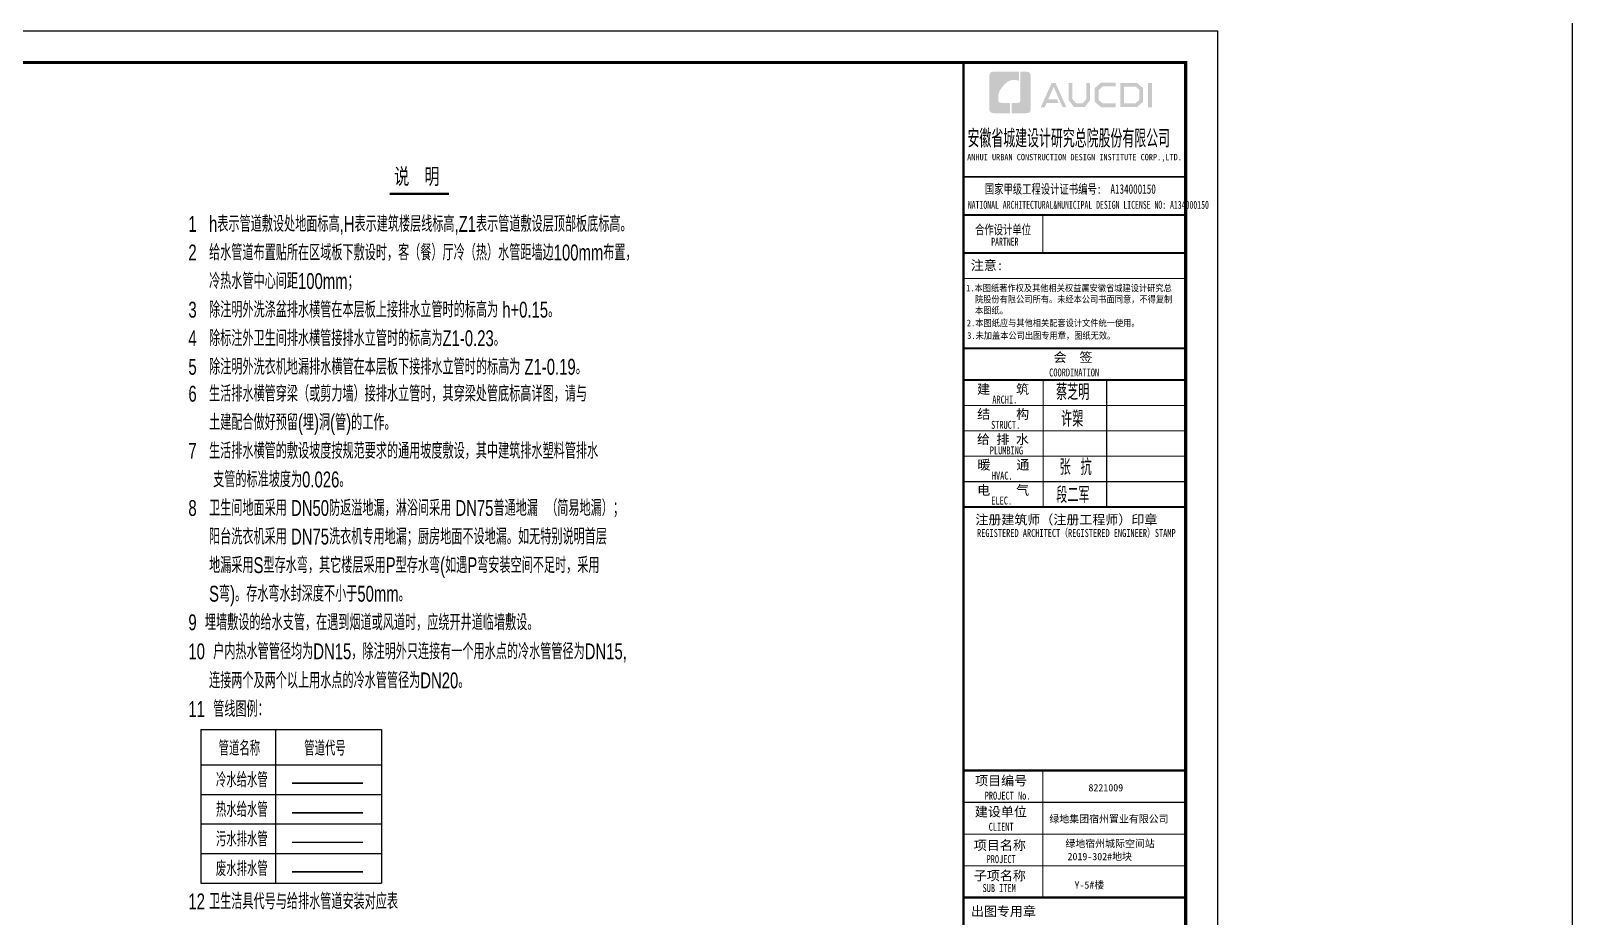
# Model space of a CAD drawing. Extents: x 27938 to 1507990, y 110129 to 923079.
# Drawn here: x 1212756 to 1237019, y 401011 to 414969 of the extents above; entities that cross this region are included whole.
import ezdxf

# ---------------------------------------------------------------- set-up
doc = ezdxf.new("R2010")
doc.units = 0
doc.header["$LTSCALE"] = 1000
doc.header["$MEASUREMENT"] = 0
for name, color, linetype in [('PIPE-废水', 31, 'TG_F'), ('PIPE-污水', 2, 'W'), ('PIPE-热给水', 5, 'TG_RJ'), ('PIPE-给水', 3, 'J1'), ('S-公用说明', 7, 'Continuous'), ('图框', 140, 'Continuous'), ('图签文字', 147, 'Continuous')]:
    doc.layers.add(name, color=color, linetype=linetype)
doc.layers.add('图签', color=147, linetype='Continuous', lineweight=18)
doc.styles.add('HT', font='simhei.ttf')
doc.styles.get("Standard").update_dxf_attribs({"font": 'gbenor.shx', "bigfont": 'gbcbig.shx'})
doc.styles.add('TG_LINETYPE', font='SIMPLEX', dxfattribs={"width": 0.8, "height": 3, "bigfont": 'HZTXT'})
doc.styles.add('中西文等高字体', font='HZTXT_E.shx', dxfattribs={"width": 0.7, "height": 4, "bigfont": 'hztxt.shx'})
doc.styles.add('宋体', font='', dxfattribs={"height": 50})
doc.styles.add('建筑图签-1', font='simhei.ttf', dxfattribs={"width": 0.7})
doc.styles.add('建筑图签-2', font='TXT.shx', dxfattribs={"width": 0.5, "bigfont": 'HZTXT.shx'})
doc.styles.get('宋体').set_extended_font_data('SimSun')
doc.linetypes.add('J1', pattern='A,3,-0.2,["J1",Standard,S=0.25,R=0,X=-0.1,Y=-0.115],-0.35', length=3.55)
doc.linetypes.add('TG_F', pattern='A,2,-0.3,["F",TG_LINETYPE,S=0.1,R=0,X=-0.23,Y=-0.15],0', length=2.3)
doc.linetypes.add('TG_J', pattern='A,2,-0.3,["J",TG_LINETYPE,S=0.1,R=0,X=-0.23,Y=-0.15],0', length=2.3)
doc.linetypes.add('TG_RJ', pattern='A,2,-0.6,["RJ",TG_LINETYPE,S=0.1,R=0,X=-0.52,Y=-0.15],0', length=2.6)
doc.linetypes.add('TG_W', pattern='A,2,-0.3,["W",TG_LINETYPE,S=0.1,R=0,X=-0.23,Y=-0.15],0', length=2.3)
doc.linetypes.add('W', pattern='A,3,-0.2,["W",Standard,S=0.25,R=0,X=-0.1,Y=-0.115],-0.2', length=3.4)

# ---------------------------------------------------------------- blocks, each defined once
blk = doc.blocks.new('院标1')
h = blk.add_hatch(color=150)
h.dxf.hatch_style = 1
h.set_gradient(color1=(33, 113, 253), color2=(33, 113, 253), tint=1, name='INVCURVED')
edge = h.paths.add_edge_path()
edge.add_spline(control_points=[(116373, 648379), (116379, 648379), (116382, 648379), (116391, 648379), (116391, 648379), (116391, 648379), (116616, 648379), (116616, 648379), (116616, 648379), (116616, 648379), (116616, 648054), (116616, 648054), (116616, 648054), (116616, 648054), (116108, 648054), (116108, 648054), (116108, 648054), (116028, 648054), (115963, 648111), (115963, 648199), (115963, 648199), (115963, 648199), (115963, 649215), (115963, 649215), (115963, 649215), (115963, 649295), (116018, 649360), (116108, 649360), (116108, 649360), (116108, 649360), (116897, 649360), (116897, 649360), (116897, 649360), (116897, 649360), (116897, 649080), (116897, 649080), (116897, 649080), (116897, 649080), (116566, 649140), (116356, 648859), (116356, 648859), (116245, 648719), (116240, 648545), (116247, 648466), (116247, 648466), (116254, 648386), (116247, 648466), (116247, 648466), (116247, 648466), (116247, 648466), (116258, 648374), (116373, 648379)], knot_values=[0, 0, 0, 0, 0.071429, 0.071429, 0.071429, 0.107143, 0.142857, 0.142857, 0.142857, 0.178571, 0.214286, 0.214286, 0.214286, 0.25, 0.285714, 0.285714, 0.285714, 0.321429, 0.357143, 0.357143, 0.357143, 0.392857, 0.428571, 0.428571, 0.428571, 0.464286, 0.5, 0.5, 0.5, 0.535714, 0.571429, 0.571429, 0.571429, 0.607143, 0.642857, 0.642857, 0.642857, 0.678571, 0.714286, 0.714286, 0.714286, 0.75, 0.785714, 0.785714, 0.785714, 0.821429, 0.857143, 0.857143, 0.857143, 0.928571, 1, 1, 1, 1], degree=3, periodic=0)
h = blk.add_hatch(color=150)
h.dxf.hatch_style = 1
h.set_gradient(color1=(33, 113, 253), color2=(33, 113, 253), tint=1, name='INVCURVED')
edge = h.paths.add_edge_path()
edge.add_spline(control_points=[(117268, 649215), (117268, 649215), (117268, 648199), (117268, 648199), (117268, 648199), (117268, 648114), (117212, 648054), (117123, 648054), (117123, 648054), (117123, 648054), (116663, 648054), (116663, 648054), (116663, 648054), (116663, 648054), (116663, 648379), (116663, 648379), (116663, 648379), (116663, 648379), (116865, 648379), (116865, 648379), (116865, 648379), (116907, 648379), (116941, 648413), (116941, 648455), (116941, 648455), (116941, 648455), (116941, 649360), (116941, 649360), (116941, 649360), (116941, 649360), (117123, 649360), (117123, 649360), (117123, 649360), (117204, 649360), (117268, 649306), (117268, 649215)], knot_values=[0, 0, 0, 0, 0.1, 0.1, 0.1, 0.15, 0.2, 0.2, 0.2, 0.25, 0.3, 0.3, 0.3, 0.35, 0.4, 0.4, 0.4, 0.45, 0.5, 0.5, 0.5, 0.55, 0.6, 0.6, 0.6, 0.65, 0.7, 0.7, 0.7, 0.75, 0.8, 0.8, 0.8, 0.9, 1, 1, 1, 1], degree=3, periodic=0)
blk = doc.blocks.new('TK')
at = {"layer": '图框'}
h = blk.add_hatch(color=256, dxfattribs=at)
h.paths.add_polyline_path([(547288, 547072), (547414, 547072), (547414, 546302), (547288, 546302)])
h.paths.add_polyline_path([(546536, 546956), (546536, 546430), (546896, 546430), (547020, 546536), (547020, 546855), (546900, 546956)], flags=16)
h.paths.add_polyline_path([(546418, 547074), (546418, 546311), (546940, 546311), (547138, 546482), (547138, 546910), (546943, 547074)])
h.paths.add_polyline_path([(546275, 547077), (546275, 546962), (545868, 546962), (545735, 546851), (545735, 546531), (545868, 546429), (546277, 546429), (546277, 546307), (545813, 546307), (545611, 546481), (545611, 546910), (545809, 547077)])
h.paths.add_polyline_path([(544792, 547075), (544912, 547075), (544912, 546565), (545026, 546433), (545237, 546433), (545351, 546565), (545351, 547075), (545465, 547075), (545465, 546528), (545301, 546311), (544963, 546311), (544792, 546530)])
h.paths.add_polyline_path([(544260, 547074), (544377, 547074), (544719, 546310), (544603, 546310), (544322, 546944), (544147, 546556), (544418, 546556), (544479, 546440), (544098, 546440), (544039, 546308), (543916, 546308)])
for p, q in [((541480, 544114), (548480, 544114)), ((541480, 544114), (548480, 544114)), ((541480, 542914), (548480, 542914))]:
    blk.add_line(p, q, dxfattribs=at)
blk.add_lwpolyline([(465375, 548714), (549475, 548714), (549475, 489314), (465375, 489314)], close=True, dxfattribs=at)
blk.add_lwpolyline([(465375, 548714), (549475, 548714), (549475, 489314), (465375, 489314)], close=True, dxfattribs=at)
at = {"layer": '图框', "const_width": 100}
blk.add_lwpolyline([(548475, 490314), (548475, 547714), (467875, 547714), (467875, 490314)], close=True, dxfattribs=at)
at = {"layer": '图框'}
for points, const_width in [([(541480, 490314), (541480, 547714)], 70), ([(541480, 544114), (548480, 544114)], 60), ([(541480, 542914), (548480, 542914)], 60), ([(541480, 542914), (548480, 542914)], 60), ([(543980, 542914), (543980, 541714)], 35), ([(541480, 541714), (548480, 541714)], 60), ([(541480, 541714), (548480, 541714)], 60), ([(541480, 540913), (548480, 540913)], 35), ([(541488, 538714), (548488, 538714)], 60), ([(541488, 537714), (548488, 537714)], 70), ([(541488, 537714), (548488, 537714)], 70), ([(543988, 537714), (543988, 533714)], 35), ([(545988, 537714), (545988, 533714)], 35), ([(541488, 536914), (548488, 536914)], 35), ([(541488, 536114), (548488, 536114)], 35), ([(541488, 535314), (548488, 535314)], 35), ([(541488, 534514), (548488, 534514)], 35), ([(541488, 533714), (548488, 533714)], 70), ([(541480, 525414), (548480, 525414)], 70), ([(541480, 525414), (548480, 525414)], 70), ([(543980, 521414), (543980, 525414)], 35), ([(541480, 524414), (548480, 524414)], 35), ([(541480, 523414), (548480, 523414)], 35), ([(541480, 522414), (548480, 522414)], 35), ([(548480, 521414), (541480, 521414)], 70)]:
    blk.add_lwpolyline(points, dxfattribs=dict(at, const_width=const_width))
blk.add_blockref('院标1', (426331, -101935))
for s, height, style, width, p in [('ANHUI URBAN CONSTRUCTION DESIGN INSTITUTE CORP.,LTD.', 200, '建筑图签-1', 0.91, (541598, 544636)), ('NATIONAL ARCHITECTURAL&MUNICIPAL DESIGN LICENSE NO: A134000150', 250, '建筑图签-1', 0.6, (541617, 543108)), ('PARTNER', 250, '建筑图签-1', 0.6, (542355, 541947)), ('1.本图纸著作权及其他相关权益属安徽省城建设计研究总', 210, 'HT', 0.88, (541566, 540507)), ('院股份有限公司所有。未经本公司书面同意，不得复制', 210, 'HT', 0.88, (541845, 540153)), (' 2.本图纸应与其他相关配套设计文件统一使用。 ', 210, 'HT', 0.88, (541455, 539406)), ('本图纸。', 210, 'HT', 0.88, (541845, 539803)), ('3.未加盖本公司出图专用章，图纸无效。', 210, 'HT', 0.88, (541598, 539011)), ('COORDINATION', 250, '建筑图签-1', 0.7, (544180, 537827)), ('ARCHI.', 250, '建筑图签-1', 0.7, (542389, 536975)), ('STRUCT.', 250, '建筑图签-1', 0.7, (542350, 536179)), ('PLUMBING', 250, '建筑图签-1', 0.7, (542309, 535372)), ('HVAC.', 250, '建筑图签-1', 0.7, (542374, 534579)), ('ELEC.', 250, '建筑图签-1', 0.7, (542358, 533794)), ('REGISTERED ARCHITECT（REGISTERED ENGINEER）STAMP', 250, '建筑图签-1', 0.7, (541909, 532772)), ('PROJECT No.', 250, '建筑图签-1', 0.7, (542150, 524499, -1799)), ('CLIENT', 250, '建筑图签-1', 0.7, (542274, 523520)), ('PROJECT', 250, '建筑图签-1', 0.7, (542209, 522500)), ('SUB ITEM', 250, '建筑图签-1', 0.7, (542082, 521589))]:
    blk.add_text(s, height=height, dxfattribs=dict(at, style=style, width=width)).set_placement(p)
at = {"layer": '图签', "color": 2, "style": '宋体'}
for s, height, p in [('8221009', 229.3, (545417, 524761)), ('绿地集团宿州置业有限公司', 229.34, (544185, 523776)), ('绿地宿州城际空间站', 229.3, (544690, 523001)), ('2019-302#地块', 229.34, (544757, 522592)), ('Y-5#楼', 229.3, (544977, 521695))]:
    blk.add_text(s, height=height, dxfattribs=at).set_placement(p)
at = {"layer": '图签文字', "color": 7, "style": '建筑图签-1'}
for s, height, width, p in [('安徽省城建设计研究总院股份有限公司', 500, 0.55, (541608, 545091)), ('国家甲级工程设计证书编号:  A134000150', 300, 0.7, (542152, 543581)), ('合作设计单位', 300, 0.7, (541845, 542304))]:
    blk.add_text(s, height=height, dxfattribs=dict(at, width=width)).set_placement(p)
for s, p in [('注意:', (541711, 541177)), ('会  签', (544315, 538281)), ('建    筑', (541910, 537280)), ('结    构', (541914, 536493)), ('给 排 水', (541905, 535699)), ('暖    通', (541923, 534896)), ('电    气', (541913, 534096)), ('注册建筑师（注册工程师）印章', (541855, 533167)), ('项目编号', (541848, 524946)), ('建设单位', (541840, 523969)), ('项目名称', (541807, 522911)), ('子项名称', (541807, 521954)), ('出图专用章', (541716, 520832))]:
    blk.add_text(s, height=300, dxfattribs=at).set_placement(p)
at = {"layer": '图签文字', "color": 1, "style": '建筑图签-2', "width": 0.7}
for s, p in [('蔡芝明', (544395, 537085)), ('许槊', (544555, 536242)), ('张 抗', (544505, 534724)), ('段二军', (544401, 533845))]:
    blk.add_text(s, height=500, dxfattribs=at).set_placement(p)

msp = doc.modelspace()

# ---------------------------------------------------------------- linework, layer by layer
at = {"ltscale": 0.5}
msp.add_lwpolyline([(1147924.4, 438893.5), (1237019.4, 438893.5), (1237019.4, 367551), (1147924.4, 367551)], close=True, dxfattribs=at)
at = {"layer": 'PIPE-废水', "linetype": 'TG_F', "ltscale": 0.25, "const_width": 25}
msp.add_lwpolyline([(1216868.1, 401723.2), (1217984.7, 401723.2)], dxfattribs=at)
at = {"layer": 'PIPE-污水', "linetype": 'TG_W', "ltscale": 0.7, "const_width": 25}
msp.add_lwpolyline([(1216868.1, 402189.2), (1217984.7, 402189.2)], dxfattribs=at)
at = {"layer": 'PIPE-热给水', "linetype": 'TG_RJ', "ltscale": 0.25, "const_width": 25}
msp.add_lwpolyline([(1216868.1, 402655.2), (1217984.7, 402655.2)], dxfattribs=at)
at = {"layer": 'PIPE-给水', "linetype": 'TG_J', "ltscale": 0.7, "const_width": 25}
msp.add_lwpolyline([(1216868.1, 403121.1), (1217984.7, 403121.1)], dxfattribs=at)
at = {"layer": 'S-公用说明'}
for p, q in [((1215430.9, 403968.7), (1218275.7, 403968.7)), ((1215430.9, 403968.7), (1215430.9, 401546.6)), ((1216605.5, 403968.7), (1216605.5, 401546.6)), ((1218275.7, 403968.7), (1218275.7, 401546.6)), ((1215430.9, 403410.5), (1218275.7, 403410.5)), ((1215430.9, 402944.5), (1218275.7, 402944.5)), ((1215430.9, 402478.5), (1218275.7, 402478.5)), ((1215430.9, 402012.6), (1218275.7, 402012.6)), ((1215430.9, 401546.6), (1218275.7, 401546.6))]:
    msp.add_line(p, q, dxfattribs=at)
at = {"layer": 'S-公用说明', "const_width": 35}
msp.add_lwpolyline([(1218407.3, 412403.4), (1219338.3, 412403.4)], dxfattribs=at)

# ---------------------------------------------------------------- block references
at = {"xscale": 0.5, "yscale": 0.5, "zscale": 0.5}
msp.add_blockref('TK', (956697, 140612.6), dxfattribs=at)

# ---------------------------------------------------------------- texts
at = {"layer": 'S-公用说明', "width": 0.7}
for s, height, style, p in [('说  明', 250, 'HT', (1218474.7, 412553.4)), ('1   h表示管道敷设处地面标高,H表示建筑楼层线标高,Z1表示管道敷设层顶部板底标高。', 250, '中西文等高字体', (1215236.9, 411803.3)), ('2   给水管道布置贴所在区域板下敷设时，客（餐）厅冷（热）水管距墙边100mm布置，', 250, '中西文等高字体', (1215236.9, 411353.3)), ('     冷热水管中心间距100mm；', 250, '中西文等高字体', (1215236.9, 410903.3)), ('3   除注明外洗涤盆排水横管在本层板上接排水立管时的标高为 h+0.15。', 250, '中西文等高字体', (1215236.9, 410453.3)), ('4   除标注外卫生间排水横管接排水立管时的标高为Z1-0.23。', 250, '中西文等高字体', (1215236.9, 410003.3)), ('5   除注明外洗衣机地漏排水横管在本层板下接排水立管时的标高为 Z1-0.19。', 250, '中西文等高字体', (1215236.9, 409553.3)), ('6   生活排水横管穿梁（或剪力墙）接排水立管时，其穿梁处管底标高详图，请与', 250, '中西文等高字体', (1215236.9, 409129.6)), ('     土建配合做好预留(埋)洞(管)的工作。', 250, '中西文等高字体', (1215236.9, 408679.6)), ('7   生活排水横管的敷设坡度按规范要求的通用坡度敷设，其中建筑排水塑料管排水', 250, '中西文等高字体', (1215236.9, 408229.6)), ('      支管的标准坡度为0.026。', 250, '中西文等高字体', (1215236.9, 407779.6)), ('8   卫生间地面采用 DN50防返溢地漏，淋浴间采用 DN75普通地漏  （简易地漏）；', 250, '中西文等高字体', (1215236.9, 407329.6)), ('     阳台洗衣机采用 DN75洗衣机专用地漏；厨房地面不设地漏。如无特别说明首层', 250, '中西文等高字体', (1215236.9, 406879.6)), ('     地漏采用S型存水弯，其它楼层采用P型存水弯(如遇P弯安装空间不足时，采用', 250, '中西文等高字体', (1215236.9, 406429.6)), ('     S弯)。存水弯水封深度不小于50mm。', 250, '中西文等高字体', (1215236.9, 405979.6)), ('9  埋墙敷设的给水支管，在遇到烟道或风道时，应绕开井道临墙敷设。', 250, '中西文等高字体', (1215236.9, 405529.6)), ('10  户内热水管管径均为DN15，除注明外只连接有一个用水点的冷水管管径为DN15,', 250, '中西文等高字体', (1215236.9, 405072.2)), ('     连接两个及两个以上用水点的冷水管管径为DN20。', 250, '中西文等高字体', (1215236.9, 404614.7)), ('11  管线图例：', 250, '中西文等高字体', (1215236.9, 404164.7)), ('管道名称', 232.99, '中西文等高字体', (1215713.6, 403554.6)), ('管道代号', 232.99, '中西文等高字体', (1217060.7, 403554.6)), ('冷水给水管', 232.99, '中西文等高字体', (1215670.3, 403056.2)), ('热水给水管', 232.99, '中西文等高字体', (1215670.3, 402590.2)), ('污水排水管', 232.99, '中西文等高字体', (1215670.3, 402124.2)), ('废水排水管', 232.99, '中西文等高字体', (1215670.3, 401658.3)), ('12 卫生洁具代号与给排水管道安装对应表', 250, '中西文等高字体', (1215236.9, 401135.1))]:
    msp.add_text(s, height=height, dxfattribs=dict(at, style=style)).set_placement(p)

doc.saveas('drawing.dxf')
